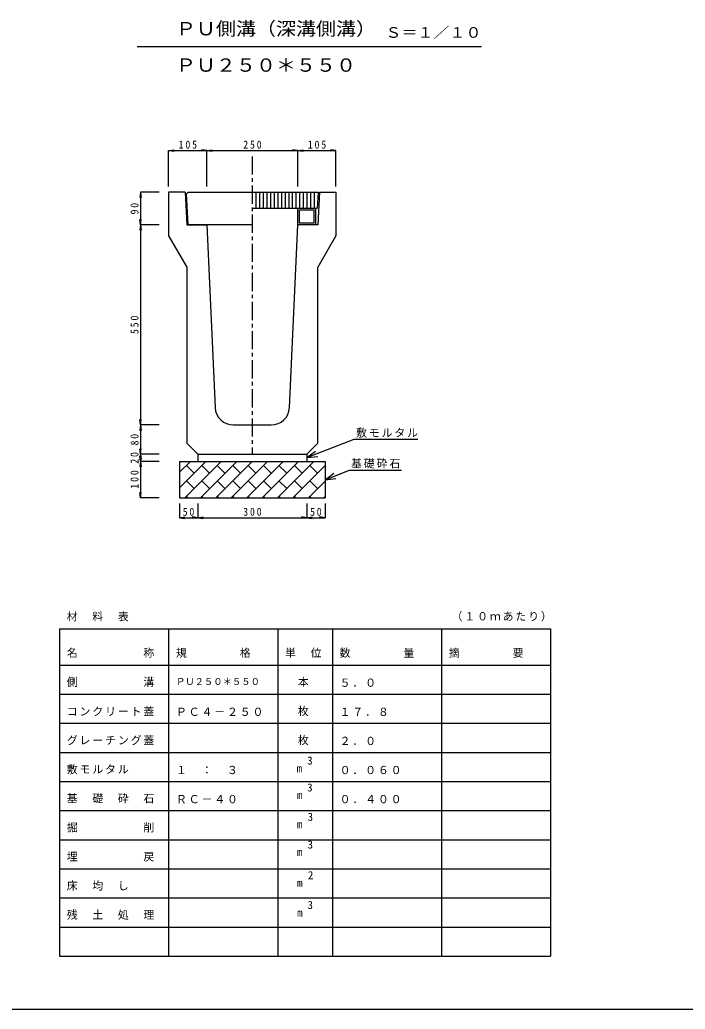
# Model space of a CAD drawing. Units: millimetres, scale not verified. Extents: x -4010 to 3990, y -2662 to 2838.
# Drawn here: x -2181 to -352, y -2662 to 58 of the extents above; entities that cross this region are included whole.
import ezdxf
from ezdxf.enums import TextEntityAlignment as Align

# ---------------------------------------------------------------- set-up
doc = ezdxf.new("R2010")
doc.units = ezdxf.units.MM
doc.header["$LTSCALE"] = 10
doc.linetypes.add('CHAIN1', pattern=[8, 5, -1, 1, -1])
doc.layers.add('0-0', color=7, linetype='Continuous')
doc.styles.add('ＭＳ ゴシック', font='')
doc.styles.get('ＭＳ ゴシック').set_extended_font_data('MS Gothic')

msp = doc.modelspace()

# ---------------------------------------------------------------- linework, layer by layer
at = {"layer": '0-0'}
for p, q in [((-1857.91, -15.68), (-911.83, -15.68)), ((-1771.81, -301.31), (-1756.94, -299.35)), ((-1771.81, -301.31), (-1666.81, -301.31)), ((-1771.81, -400.04), (-1771.81, -301.31)), ((-1771.81, -301.31), (-1756.94, -303.27)), ((-1666.81, -301.31), (-1681.69, -299.35)), ((-1666.81, -301.31), (-1681.69, -303.27)), ((-1666.81, -301.31), (-1651.94, -299.35)), ((-1666.81, -400.04), (-1666.81, -301.31)), ((-1666.81, -301.31), (-1416.82, -301.31)), ((-1666.81, -301.31), (-1651.94, -303.27)), ((-1416.82, -301.31), (-1431.69, -299.35)), ((-1416.82, -301.31), (-1431.69, -303.27)), ((-1416.82, -301.31), (-1401.94, -299.35)), ((-1416.82, -400.04), (-1416.82, -301.31)), ((-1416.82, -301.31), (-1311.81, -301.31)), ((-1416.82, -301.31), (-1401.94, -303.27)), ((-1311.81, -301.31), (-1326.69, -299.35)), ((-1311.81, -301.31), (-1326.69, -303.27)), ((-1311.81, -400.04), (-1311.81, -301.31)), ((-1849.29, -415.68), (-1851.25, -430.56)), ((-1849.29, -415.68), (-1849.29, -505.68)), ((-1797.71, -415.68), (-1849.29, -415.68)), ((-1849.29, -415.68), (-1847.33, -430.56)), ((-1726.82, -415.68), (-1721.81, -505.68)), ((-1717.81, -415.68), (-1722.54, -420.68)), ((-1717.81, -505.68), (-1722.54, -420.68)), ((-1531.81, -415.68), (-1531.81, -459.68)), ((-1521.82, -415.68), (-1521.82, -459.68)), ((-1511.81, -415.68), (-1511.81, -459.68)), ((-1501.81, -415.68), (-1501.81, -459.68)), ((-1491.82, -415.68), (-1491.82, -459.68)), ((-1481.81, -415.68), (-1481.81, -459.68)), ((-1471.82, -415.68), (-1471.82, -459.68)), ((-1461.81, -415.68), (-1461.81, -459.68)), ((-1451.82, -415.68), (-1451.82, -459.68)), ((-1441.81, -415.68), (-1441.81, -459.68)), ((-1431.82, -415.68), (-1431.82, -459.68)), ((-1421.82, -415.68), (-1421.82, -459.68)), ((-1411.82, -415.68), (-1411.82, -459.68)), ((-1401.82, -415.68), (-1401.82, -459.68)), ((-1391.81, -415.68), (-1391.81, -459.68)), ((-1381.82, -415.68), (-1381.82, -459.68)), ((-1371.81, -415.68), (-1371.81, -459.68)), ((-1356.82, -415.68), (-1361.82, -505.68)), ((-1541.82, -459.68), (-1363.26, -459.68)), ((-1416.82, -505.68), (-1416.82, -459.68)), ((-1366.81, -505.68), (-1366.81, -459.68)), ((-1411.82, -464.68), (-1371.81, -464.68)), ((-1411.82, -500.69), (-1411.82, -464.68)), ((-1371.81, -500.69), (-1371.81, -464.68)), ((-1849.29, -505.68), (-1851.25, -490.81)), ((-1849.29, -505.68), (-1851.25, -520.56)), ((-1849.29, -505.68), (-1847.33, -490.81)), ((-1797.71, -505.68), (-1849.29, -505.68)), ((-1849.29, -505.68), (-1847.33, -520.56)), ((-1849.29, -505.68), (-1849.29, -1055.68)), ((-1721.81, -505.68), (-1666.81, -505.68)), ((-1541.82, -505.68), (-1717.81, -505.68)), ((-1666.82, -505.68), (-1643.98, -1007.95)), ((-1439.65, -1007.95), (-1416.82, -505.68)), ((-1361.82, -505.68), (-1416.82, -505.68)), ((-1371.81, -500.69), (-1411.82, -500.69)), ((-1771.81, -535.68), (-1721.82, -622.29)), ((-1311.81, -535.68), (-1361.82, -622.29)), ((-1849.29, -1055.68), (-1851.25, -1040.81)), ((-1849.29, -1055.68), (-1851.25, -1070.56)), ((-1849.29, -1055.68), (-1847.33, -1040.81)), ((-1797.71, -1055.68), (-1849.29, -1055.68)), ((-1849.29, -1055.68), (-1847.33, -1070.56)), ((-1849.29, -1055.68), (-1849.29, -1135.68)), ((-1594.04, -1055.68), (-1489.59, -1055.68)), ((-1391.81, -1145.35), (-1261.91, -1094.44)), ((-1261.91, -1094.44), (-1086.73, -1094.44)), ((-1849.29, -1135.68), (-1851.25, -1120.81)), ((-1849.29, -1135.68), (-1851.25, -1150.56)), ((-1849.29, -1155.68), (-1851.25, -1140.81)), ((-1849.29, -1135.68), (-1847.33, -1120.81)), ((-1797.71, -1135.68), (-1849.29, -1135.68)), ((-1849.29, -1135.68), (-1847.33, -1150.56)), ((-1849.29, -1135.68), (-1849.29, -1155.68)), ((-1849.29, -1155.68), (-1847.33, -1140.81)), ((-1691.82, -1135.68), (-1691.82, -1155.68)), ((-1391.81, -1145.35), (-1367.67, -1127.55)), ((-1391.81, -1135.68), (-1391.81, -1155.68)), ((-1391.81, -1145.35), (-1362, -1142.01)), ((-1849.29, -1155.68), (-1851.25, -1170.56)), ((-1797.71, -1155.68), (-1849.29, -1155.68)), ((-1849.29, -1155.68), (-1847.33, -1170.56)), ((-1849.29, -1155.68), (-1849.29, -1255.68)), ((-1741.82, -1155.68), (-1341.81, -1155.68)), ((-1741.82, -1155.68), (-1741.82, -1255.68)), ((-1741.82, -1228.06), (-1669.44, -1155.68)), ((-1741.82, -1185.64), (-1711.86, -1155.68)), ((-1727.01, -1255.68), (-1627.01, -1155.68)), ((-1701.84, -1188.09), (-1723.06, -1166.88)), ((-1684.58, -1255.68), (-1584.58, -1155.68)), ((-1659.42, -1188.09), (-1680.63, -1166.88)), ((-1642.16, -1255.68), (-1542.16, -1155.68)), ((-1616.99, -1188.09), (-1638.2, -1166.88)), ((-1599.73, -1255.68), (-1499.73, -1155.68)), ((-1574.56, -1188.09), (-1595.78, -1166.88)), ((-1557.3, -1255.68), (-1457.3, -1155.68)), ((-1532.14, -1188.09), (-1553.35, -1166.88)), ((-1514.88, -1255.68), (-1414.88, -1155.68)), ((-1489.71, -1188.09), (-1510.92, -1166.88)), ((-1472.45, -1255.68), (-1372.45, -1155.68)), ((-1447.28, -1188.09), (-1468.5, -1166.88)), ((-1430.02, -1255.68), (-1341.81, -1167.47)), ((-1404.86, -1188.09), (-1426.07, -1166.88)), ((-1362.43, -1188.09), (-1383.64, -1166.88)), ((-1341.81, -1155.68), (-1341.81, -1255.68)), ((-1341.81, -1206.32), (-1274.51, -1180.03)), ((-1341.81, -1206.32), (-1317.65, -1188.54)), ((-1274.51, -1180.03), (-1131.48, -1180.03)), ((-1701.84, -1230.52), (-1723.06, -1209.3)), ((-1659.42, -1230.52), (-1680.63, -1209.3)), ((-1616.99, -1230.52), (-1638.2, -1209.3)), ((-1574.56, -1230.52), (-1595.78, -1209.3)), ((-1532.14, -1230.52), (-1553.35, -1209.3)), ((-1489.71, -1230.52), (-1510.92, -1209.3)), ((-1447.28, -1230.52), (-1468.5, -1209.3)), ((-1404.86, -1230.52), (-1426.07, -1209.3)), ((-1387.6, -1255.68), (-1341.81, -1209.9)), ((-1362.43, -1230.52), (-1383.64, -1209.3)), ((-1341.81, -1206.32), (-1312, -1203.01)), ((-1849.29, -1255.68), (-1851.25, -1240.81)), ((-1849.29, -1255.68), (-1847.33, -1240.81)), ((-1797.71, -1255.68), (-1849.29, -1255.68)), ((-1741.82, -1255.68), (-1341.81, -1255.68)), ((-1741.82, -1271.04), (-1741.82, -1310.53)), ((-1719.1, -1255.68), (-1723.06, -1251.73)), ((-1691.82, -1271.04), (-1691.82, -1310.53)), ((-1676.68, -1255.68), (-1680.63, -1251.73)), ((-1634.25, -1255.68), (-1638.2, -1251.73)), ((-1591.82, -1255.68), (-1595.78, -1251.73)), ((-1549.4, -1255.68), (-1553.35, -1251.73)), ((-1506.97, -1255.68), (-1510.92, -1251.73)), ((-1464.54, -1255.68), (-1468.5, -1251.73)), ((-1422.12, -1255.68), (-1426.07, -1251.73)), ((-1391.81, -1271.04), (-1391.81, -1310.53)), ((-1379.69, -1255.68), (-1383.64, -1251.73)), ((-1345.17, -1255.68), (-1341.81, -1252.33)), ((-1341.81, -1271.04), (-1341.81, -1310.53)), ((-1741.82, -1310.53), (-1726.94, -1308.57)), ((-1741.82, -1310.53), (-1691.82, -1310.53)), ((-1741.82, -1310.53), (-1726.94, -1312.49)), ((-1691.82, -1310.53), (-1706.69, -1308.57)), ((-1691.82, -1310.53), (-1706.69, -1312.49)), ((-1691.82, -1310.53), (-1676.94, -1308.57)), ((-1691.82, -1310.53), (-1391.81, -1310.53)), ((-1691.82, -1310.53), (-1676.94, -1312.49)), ((-1391.81, -1310.53), (-1406.69, -1308.57)), ((-1391.81, -1310.53), (-1406.69, -1312.49)), ((-1391.81, -1310.53), (-1376.94, -1308.57)), ((-1391.81, -1310.53), (-1341.81, -1310.53)), ((-1391.81, -1310.53), (-1376.94, -1312.49)), ((-1341.81, -1310.53), (-1356.69, -1308.57)), ((-1341.81, -1310.53), (-1356.69, -1312.49)), ((-2071.81, -1615.68), (-721.81, -1615.68)), ((-2071.81, -1615.68), (-2071.81, -2515.68)), ((-1771.81, -1615.68), (-1771.81, -2515.68)), ((-1471.81, -1615.68), (-1471.81, -2515.68)), ((-1321.81, -1615.68), (-1321.81, -2515.68)), ((-1021.81, -1615.68), (-1021.81, -2515.68)), ((-721.81, -1615.68), (-721.81, -2515.68)), ((-2071.81, -1715.68), (-721.81, -1715.68)), ((-2071.81, -1795.68), (-721.81, -1795.68)), ((-2071.81, -1875.68), (-721.81, -1875.68)), ((-2071.81, -1955.68), (-721.81, -1955.68)), ((-2071.81, -2035.68), (-721.81, -2035.68)), ((-2071.81, -2115.68), (-721.81, -2115.68)), ((-2071.81, -2195.68), (-721.81, -2195.68)), ((-2071.81, -2275.68), (-721.81, -2275.68)), ((-2071.81, -2355.68), (-721.81, -2355.68)), ((-2071.81, -2435.68), (-721.81, -2435.68)), ((-2071.81, -2515.68), (-721.81, -2515.68)), ((-1976.81, -2515.68), (-966.81, -2515.68))]:
    msp.add_line(p, q, dxfattribs=at)
at = {"layer": '0-0', "linetype": 'CHAIN1'}
msp.add_line((-1541.82, -317.48), (-1541.82, -1135.68), dxfattribs=at)
at = {"layer": '0-0', "color": 2}
msp.add_line((-4010.17, -2661.53), (3989.83, -2661.53), dxfattribs=at)
at = {"layer": '0-0'}
for points in [[(-1726.82, -415.68), (-1771.81, -415.68), (-1771.81, -535.68)], [(-1717.81, -415.68), (-1360.81, -415.68), (-1363.26, -459.68)], [(-1356.82, -415.68), (-1311.81, -415.68), (-1311.81, -535.68)], [(-1721.82, -622.29), (-1721.82, -1105.68), (-1691.82, -1135.68), (-1391.81, -1135.68), (-1361.82, -1105.68), (-1361.82, -622.29)]]:
    msp.add_lwpolyline(points, dxfattribs=at)
for centre, start, end in [((-1594.04, -1005.68), 182.60254, 270), ((-1489.59, -1005.68), 270, 357.39745)]:
    msp.add_arc(centre, 50, start, end, dxfattribs=at)

# ---------------------------------------------------------------- texts
at = {"layer": '0-0', "color": 3, "style": 'ＭＳ ゴシック', "width": 1.1}
for s, p in [('ＰＵ側溝（深溝側溝）', (-1751.81, 4.32)), ('ＰＵ２５０＊５５０', (-1751.81, -95.68))]:
    msp.add_text(s, height=36.66, dxfattribs=at).set_placement(p, align=Align.BOTTOM_LEFT)
at = {"layer": '0-0', "style": 'ＭＳ ゴシック', "width": 1.1}
msp.add_text('Ｓ＝１／１０', height=29.33, dxfattribs=at).set_placement((-1175.99, -0.2), align=Align.BOTTOM_LEFT)
at = {"layer": '0-0', "color": 4, "style": 'ＭＳ ゴシック'}
msp.add_text('ＰＵ２５０＊５５０', height=18.33, dxfattribs=at).set_placement((-1751.81, -1775.68), align=Align.BOTTOM_LEFT)
at = {"layer": '0-0', "style": 'ＭＳ ゴシック'}
for s, p in [('3', (-1390.96, -1995.68)), ('m', (-1419.96, -2016.68)), ('3', (-1390.96, -2069.68)), ('m', (-1418.96, -2090.68)), ('m', (-1418.96, -2170.68)), ('3', (-1389.66, -2150.18)), ('3', (-1389.96, -2226.58)), ('m', (-1418.96, -2246.68)), ('2', (-1388.96, -2310.68)), ('m', (-1418.86, -2331.68)), ('3', (-1389.96, -2392.68)), ('m', (-1418.66, -2413.68))]:
    msp.add_text(s, height=21.99, dxfattribs=at).set_placement(p, align=Align.BOTTOM_LEFT)
at = {"layer": '0-0', "char_height": 21.99, "attachment_point": 7, "style": 'ＭＳ ゴシック'}
for s, insert in [('\\T1.38;\\W0.9;105', (-1744.32, -296.31)), ('\\T1.38;\\W0.9;250', (-1566.82, -296.31)), ('\\T1.38;\\W0.9;105', (-1389.31, -296.31)), ('\\T1.17;敷モルタル', (-1256.69, -1090.87)), ('\\T1.17;基礎砕石', (-1270.33, -1175.07)), ('\\T1.36;\\W0.9;50', (-1733.07, -1305.53)), ('\\T1.38;\\W0.9;300', (-1566.82, -1305.53)), ('\\T1.36;\\W0.9;50', (-1383.06, -1305.53)), ('\\T1.17;材\u3000料\u3000表', (-2051.81, -1595.68)), ('\\T1.17;（１０ｍあたり）', (-994.04, -1595.68)), ('\\T1.17;名\u3000\u3000\u3000\u3000\u3000称', (-2051.81, -1695.68)), ('\\T1.17;規\u3000\u3000\u3000\u3000格', (-1751.81, -1695.68)), ('\\T1.17;単\u3000位', (-1451.81, -1695.68)), ('\\T1.17;数\u3000\u3000\u3000\u3000量', (-1301.81, -1695.68)), ('\\T1.17;摘\u3000\u3000\u3000\u3000要', (-1001.81, -1695.68)), ('\\T1.17;側\u3000\u3000\u3000\u3000\u3000溝', (-2051.81, -1775.68)), ('\\T1.17;\u3000本', (-1451.81, -1775.68)), ('\\T1.17;５．０', (-1301.81, -1775.68)), ('\\T1.17;コンクリート蓋', (-2051.81, -1855.68)), ('\\T1.17;ＰＣ４－２５０', (-1751.81, -1855.68)), ('\\T1.17;\u3000枚', (-1451.81, -1855.68)), ('\\T1.17;１７．８', (-1301.81, -1855.68)), ('\\T1.17;グレーチング蓋', (-2051.81, -1935.68)), ('\\T1.17;\u3000枚', (-1451.81, -1935.68)), ('\\T1.17;２．０', (-1301.81, -1935.68)), ('\\T1.17;敷モルタル', (-2051.81, -2015.68)), ('\\T1.17;１\u3000：\u3000３', (-1751.81, -2015.68)), ('\\T1.17;０．０６０', (-1301.81, -2015.68)), ('\\T1.17;基\u3000礎\u3000砕\u3000石', (-2051.81, -2095.68)), ('\\T1.17;ＲＣ－４０', (-1751.81, -2095.68)), ('\\T1.17;０．４００', (-1301.81, -2095.68)), ('\\T1.17;掘\u3000\u3000\u3000\u3000\u3000削', (-2051.81, -2175.68)), ('\\T1.17;埋\u3000\u3000\u3000\u3000\u3000戻', (-2051.81, -2255.68)), ('\\T1.17;床\u3000均\u3000し', (-2051.81, -2335.68)), ('\\T1.17;残\u3000土\u3000処\u3000理', (-2051.81, -2415.68))]:
    msp.add_mtext(s, dxfattribs=dict(at, insert=insert))
at = {"layer": '0-0', "char_height": 21.99, "attachment_point": 7, "rotation": 90, "style": 'ＭＳ ゴシック'}
for s, insert in [('\\T1.36;\\W0.9;90', (-1854.29, -476.93)), ('\\T1.38;\\W0.9;550', (-1854.29, -805.68)), ('\\T1.36;\\W0.9;80', (-1854.29, -1111.93)), ('\\T1.36;\\W0.9;20', (-1854.29, -1161.93)), ('\\T1.38;\\W0.9;100', (-1854.29, -1230.68))]:
    msp.add_mtext(s, dxfattribs=dict(at, insert=insert))

doc.saveas('drawing.dxf')
